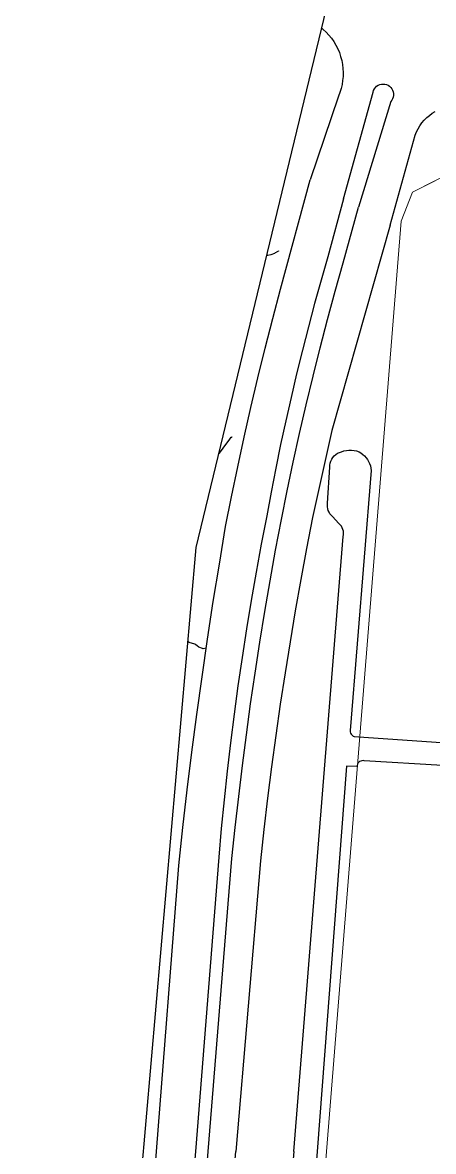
# Model space of a CAD drawing. Header units: inches. Extents: x -47590 to -46630, y -3759365 to -3758308.
# Drawn here: x -47590.4 to -47471.5, y -3758800.2 to -3758473.7 of the extents above; entities that cross this region are included whole.
import ezdxf

# ---------------------------------------------------------------- set-up
doc = ezdxf.new("R2010")
doc.units = ezdxf.units.IN
doc.header["$MEASUREMENT"] = 0
doc.layers.add('Area_Of_Interest', color=7, linetype='Continuous', true_color=0xf6210e)
doc.layers.add('curb_lines', color=7, linetype='Continuous', lineweight=30, true_color=0x0b8700)
doc.layers.add('Land_Parcels_Zoning', color=7, linetype='Continuous', lineweight=9, true_color=0xffffff)

msp = doc.modelspace()

# ---------------------------------------------------------------- linework, layer by layer
at = {"layer": 'Area_Of_Interest'}
msp.add_lwpolyline([(-46738.77, -3758972.33), (-46681.51, -3759081.97), (-46629.91, -3759365.08), (-47550.67, -3759341.26), (-47585.06, -3759271.15), (-47590.35, -3759224.85), (-47586.39, -3759156.05), (-47540.08, -3758625.56), (-47501.72, -3758466.81), (-47471.29, -3758308.06), (-47381.33, -3758329.23), (-46885.24, -3758764.47), (-46789.99, -3758874.27), (-46738.77, -3758972.33)], dxfattribs=at)
at = {"layer": 'curb_lines'}
for points in [[(-47503.78, -3758475.35), (-47503.37, -3758475.69), (-47502.51, -3758476.49), (-47501.7, -3758477.36), (-47500.96, -3758478.28), (-47500.29, -3758479.24), (-47499.68, -3758480.26), (-47499.15, -3758481.31), (-47498.69, -3758482.39), (-47498.31, -3758483.51), (-47498.01, -3758484.65), (-47497.79, -3758485.81), (-47497.65, -3758486.98), (-47497.59, -3758488.16), (-47497.62, -3758489.34), (-47497.73, -3758490.51), (-47497.92, -3758491.68), (-47498.19, -3758492.83), (-47498.54, -3758493.95), (-47498.97, -3758495.05), (-47507.16, -3758519.21)], [(-47503.78, -3758475.35), (-47503.37, -3758475.69), (-47502.51, -3758476.49), (-47501.7, -3758477.36), (-47500.96, -3758478.28), (-47500.29, -3758479.24), (-47499.68, -3758480.26), (-47499.15, -3758481.31), (-47498.69, -3758482.39), (-47498.31, -3758483.51), (-47498.01, -3758484.65), (-47497.79, -3758485.81), (-47497.65, -3758486.98), (-47497.59, -3758488.16), (-47497.62, -3758489.34), (-47497.73, -3758490.51), (-47497.92, -3758491.68), (-47498.19, -3758492.83), (-47498.54, -3758493.95), (-47498.97, -3758495.05), (-47507.16, -3758519.21)], [(-47497.46, -3758524.68), (-47488.94, -3758493.81), (-47488.78, -3758493.34), (-47488.55, -3758492.89), (-47488.25, -3758492.5), (-47487.89, -3758492.15), (-47487.47, -3758491.87), (-47487.01, -3758491.67), (-47486.53, -3758491.54), (-47486.03, -3758491.5), (-47485.54, -3758491.54), (-47485.05, -3758491.66), (-47484.59, -3758491.86), (-47484.17, -3758492.13), (-47483.8, -3758492.47), (-47483.5, -3758492.86), (-47483.26, -3758493.3), (-47483.1, -3758493.77), (-47483.02, -3758494.27), (-47483.02, -3758494.77), (-47483.11, -3758495.26), (-47483.28, -3758495.73), (-47483.52, -3758496.17), (-47483.83, -3758496.56), (-47493.19, -3758527.08)], [(-47497.46, -3758524.68), (-47488.94, -3758493.81), (-47488.78, -3758493.34), (-47488.55, -3758492.89), (-47488.25, -3758492.5), (-47487.89, -3758492.15), (-47487.47, -3758491.87), (-47487.01, -3758491.67), (-47486.53, -3758491.54), (-47486.03, -3758491.5), (-47485.54, -3758491.54), (-47485.05, -3758491.66), (-47484.59, -3758491.86), (-47484.17, -3758492.13), (-47483.8, -3758492.47), (-47483.5, -3758492.86), (-47483.26, -3758493.3), (-47483.1, -3758493.77), (-47483.02, -3758494.27), (-47483.02, -3758494.77), (-47483.11, -3758495.26), (-47483.28, -3758495.73), (-47483.52, -3758496.17), (-47483.83, -3758496.56), (-47493.19, -3758527.08)], [(-47483.95, -3758532.3), (-47476.76, -3758506.27), (-47476.38, -3758505.32), (-47475.92, -3758504.41), (-47475.39, -3758503.54), (-47474.79, -3758502.71), (-47474.13, -3758501.93), (-47473.41, -3758501.21), (-47472.64, -3758500.55), (-47471.81, -3758499.95), (-47470.94, -3758499.42)], [(-47483.95, -3758532.3), (-47476.76, -3758506.27), (-47476.38, -3758505.32), (-47475.92, -3758504.41), (-47475.39, -3758503.54), (-47474.79, -3758502.71), (-47474.13, -3758501.93), (-47473.41, -3758501.21), (-47472.64, -3758500.55), (-47471.81, -3758499.95), (-47470.94, -3758499.42)], [(-47551.57, -3758800.16), (-47545.18, -3758717.46), (-47543.99, -3758706.53), (-47542.71, -3758695.61), (-47541.36, -3758684.7), (-47539.93, -3758673.8), (-47538.42, -3758662.91), (-47536.83, -3758652.03), (-47535.16, -3758641.16), (-47533.41, -3758630.31), (-47531.59, -3758619.47), (-47529.87, -3758610.83), (-47528.08, -3758602.2), (-47526.21, -3758593.59), (-47524.27, -3758584.99), (-47522.25, -3758576.42), (-47520.15, -3758567.86), (-47517.98, -3758559.32), (-47515.74, -3758550.8), (-47507.16, -3758519.21)], [(-47551.57, -3758800.16), (-47545.18, -3758717.46), (-47543.99, -3758706.53), (-47542.71, -3758695.61), (-47541.36, -3758684.7), (-47539.93, -3758673.8), (-47538.42, -3758662.91), (-47536.83, -3758652.03), (-47535.16, -3758641.16), (-47533.41, -3758630.31), (-47531.59, -3758619.47), (-47529.87, -3758610.83), (-47528.08, -3758602.2), (-47526.21, -3758593.59), (-47524.27, -3758584.99), (-47522.25, -3758576.42), (-47520.15, -3758567.86), (-47517.98, -3758559.32), (-47515.74, -3758550.8), (-47507.16, -3758519.21)], [(-47497.46, -3758524.68), (-47502.05, -3758541.5), (-47503.98, -3758548.22), (-47505.85, -3758554.96), (-47507.65, -3758561.72), (-47509.39, -3758568.5), (-47511.06, -3758575.29), (-47512.66, -3758582.1), (-47514.2, -3758588.93), (-47515.68, -3758595.76), (-47517.09, -3758602.61), (-47518.44, -3758609.48), (-47519.71, -3758616.36), (-47521.3, -3758624.52), (-47522.8, -3758632.69), (-47524.23, -3758640.88), (-47525.58, -3758649.08), (-47526.85, -3758657.29), (-47528.04, -3758665.52), (-47529.16, -3758673.75), (-47530.2, -3758682), (-47531.16, -3758690.25), (-47532.05, -3758698.52), (-47532.86, -3758706.79), (-47533.58, -3758715.07), (-47540.3, -3758800.16)], [(-47497.46, -3758524.68), (-47502.05, -3758541.5), (-47503.98, -3758548.22), (-47505.85, -3758554.96), (-47507.65, -3758561.72), (-47509.39, -3758568.5), (-47511.06, -3758575.29), (-47512.66, -3758582.1), (-47514.2, -3758588.93), (-47515.68, -3758595.76), (-47517.09, -3758602.61), (-47518.44, -3758609.48), (-47519.71, -3758616.36), (-47521.3, -3758624.52), (-47522.8, -3758632.69), (-47524.23, -3758640.88), (-47525.58, -3758649.08), (-47526.85, -3758657.29), (-47528.04, -3758665.52), (-47529.16, -3758673.75), (-47530.2, -3758682), (-47531.16, -3758690.25), (-47532.05, -3758698.52), (-47532.86, -3758706.79), (-47533.58, -3758715.07), (-47540.3, -3758800.16)], [(-47536.63, -3758800.16), (-47529.76, -3758715.46), (-47528.82, -3758706.5), (-47527.82, -3758697.54), (-47526.74, -3758688.6), (-47525.59, -3758679.66), (-47524.36, -3758670.74), (-47523.06, -3758661.82), (-47521.69, -3758652.92), (-47520.24, -3758644.02), (-47518.72, -3758635.14), (-47517.13, -3758626.27), (-47515.46, -3758617.42), (-47513.78, -3758609.11), (-47512.03, -3758600.81), (-47510.2, -3758592.53), (-47508.29, -3758584.27), (-47506.31, -3758576.02), (-47504.25, -3758567.8), (-47502.12, -3758559.59), (-47499.91, -3758551.4), (-47497.62, -3758543.24), (-47493.19, -3758527.08)], [(-47536.63, -3758800.16), (-47529.76, -3758715.46), (-47528.82, -3758706.5), (-47527.82, -3758697.54), (-47526.74, -3758688.6), (-47525.59, -3758679.66), (-47524.36, -3758670.74), (-47523.06, -3758661.82), (-47521.69, -3758652.92), (-47520.24, -3758644.02), (-47518.72, -3758635.14), (-47517.13, -3758626.27), (-47515.46, -3758617.42), (-47513.78, -3758609.11), (-47512.03, -3758600.81), (-47510.2, -3758592.53), (-47508.29, -3758584.27), (-47506.31, -3758576.02), (-47504.25, -3758567.8), (-47502.12, -3758559.59), (-47499.91, -3758551.4), (-47497.62, -3758543.24), (-47493.19, -3758527.08)], [(-47483.95, -3758532.3), (-47500.85, -3758591.66), (-47506.41, -3758616.87), (-47508.16, -3758625.83), (-47509.83, -3758634.81), (-47511.43, -3758643.8), (-47512.96, -3758652.8), (-47514.41, -3758661.81), (-47515.79, -3758670.84), (-47517.09, -3758679.88), (-47518.32, -3758688.93), (-47519.47, -3758697.99), (-47520.55, -3758707.06), (-47521.55, -3758716.13), (-47528.67, -3758800.16)], [(-47483.95, -3758532.3), (-47500.85, -3758591.66), (-47506.41, -3758616.87), (-47508.16, -3758625.83), (-47509.83, -3758634.81), (-47511.43, -3758643.8), (-47512.96, -3758652.8), (-47514.41, -3758661.81), (-47515.79, -3758670.84), (-47517.09, -3758679.88), (-47518.32, -3758688.93), (-47519.47, -3758697.99), (-47520.55, -3758707.06), (-47521.55, -3758716.13), (-47528.67, -3758800.16)], [(-47516.27, -3758539.72), (-47516.32, -3758539.82), (-47516.79, -3758540.04), (-47516.92, -3758540.19), (-47517.27, -3758540.34), (-47517.47, -3758540.47), (-47518.49, -3758540.9), (-47519.42, -3758541.08), (-47519.68, -3758541.13)], [(-47516.27, -3758539.72), (-47516.32, -3758539.82), (-47516.79, -3758540.04), (-47516.92, -3758540.19), (-47517.27, -3758540.34), (-47517.47, -3758540.47), (-47518.49, -3758540.9), (-47519.42, -3758541.08), (-47519.68, -3758541.13)], [(-47533.51, -3758598.38), (-47533.39, -3758598.24), (-47531.23, -3758595.35), (-47530.58, -3758594.47), (-47529.96, -3758593.65), (-47529.83, -3758593.57), (-47529.73, -3758593.47)], [(-47533.51, -3758598.38), (-47533.39, -3758598.24), (-47531.23, -3758595.35), (-47530.58, -3758594.47), (-47529.96, -3758593.65), (-47529.83, -3758593.57), (-47529.73, -3758593.47)], [(-47511.88, -3758800.16), (-47497.56, -3758622.34), (-47497.47, -3758621.83), (-47497.46, -3758621.31), (-47497.51, -3758620.8), (-47497.64, -3758620.29), (-47497.84, -3758619.81), (-47498.1, -3758619.36), (-47498.42, -3758618.95), (-47498.8, -3758618.59), (-47500.7, -3758616.55), (-47501.08, -3758616.18), (-47501.4, -3758615.76), (-47501.67, -3758615.31), (-47501.88, -3758614.82), (-47502.03, -3758614.32), (-47502.11, -3758613.8), (-47502.13, -3758613.27), (-47502.09, -3758612.75), (-47501.47, -3758602.29), (-47501.43, -3758601.69), (-47501.32, -3758601.1), (-47501.13, -3758600.53), (-47500.87, -3758599.98), (-47500.54, -3758599.48), (-47500.14, -3758599.03), (-47499.69, -3758598.63), (-47499.19, -3758598.29), (-47498.65, -3758598.02), (-47498.08, -3758597.83), (-47497.37, -3758597.6), (-47496.65, -3758597.45), (-47495.91, -3758597.38), (-47495.17, -3758597.38), (-47494.43, -3758597.46), (-47493.71, -3758597.61), (-47493, -3758597.84), (-47492.43, -3758598.19), (-47491.9, -3758598.6), (-47491.4, -3758599.05), (-47490.96, -3758599.55), (-47490.56, -3758600.1), (-47490.22, -3758600.67), (-47489.94, -3758601.28), (-47489.72, -3758601.92), (-47489.56, -3758602.57), (-47489.46, -3758603.23), (-47495.59, -3758678.43), (-47495.56, -3758678.81), (-47495.45, -3758679.18), (-47495.27, -3758679.52), (-47495.02, -3758679.81), (-47494.72, -3758680.05), (-47494.38, -3758680.22), (-47453.93, -3758682.98)], [(-47511.88, -3758800.16), (-47497.56, -3758622.34), (-47497.47, -3758621.83), (-47497.46, -3758621.31), (-47497.51, -3758620.8), (-47497.64, -3758620.29), (-47497.84, -3758619.81), (-47498.1, -3758619.36), (-47498.42, -3758618.95), (-47498.8, -3758618.59), (-47500.7, -3758616.55), (-47501.08, -3758616.18), (-47501.4, -3758615.76), (-47501.67, -3758615.31), (-47501.88, -3758614.82), (-47502.03, -3758614.32), (-47502.11, -3758613.8), (-47502.13, -3758613.27), (-47502.09, -3758612.75), (-47501.47, -3758602.29), (-47501.43, -3758601.69), (-47501.32, -3758601.1), (-47501.13, -3758600.53), (-47500.87, -3758599.98), (-47500.54, -3758599.48), (-47500.14, -3758599.03), (-47499.69, -3758598.63), (-47499.19, -3758598.29), (-47498.65, -3758598.02), (-47498.08, -3758597.83), (-47497.37, -3758597.6), (-47496.65, -3758597.45), (-47495.91, -3758597.38), (-47495.17, -3758597.38), (-47494.43, -3758597.46), (-47493.71, -3758597.61), (-47493, -3758597.84), (-47492.43, -3758598.19), (-47491.9, -3758598.6), (-47491.4, -3758599.05), (-47490.96, -3758599.55), (-47490.56, -3758600.1), (-47490.22, -3758600.67), (-47489.94, -3758601.28), (-47489.72, -3758601.92), (-47489.56, -3758602.57), (-47489.46, -3758603.23), (-47495.59, -3758678.43), (-47495.56, -3758678.81), (-47495.45, -3758679.18), (-47495.27, -3758679.52), (-47495.02, -3758679.81), (-47494.72, -3758680.05), (-47494.38, -3758680.22), (-47453.93, -3758682.98)], [(-47537.22, -3758654.66), (-47538.07, -3758654.86), (-47538.32, -3758654.74), (-47539.37, -3758654.32), (-47539.42, -3758654.22), (-47539.77, -3758654.02), (-47540.35, -3758653.57), (-47540.53, -3758653.47), (-47542.1, -3758652.98), (-47542.46, -3758652.77)], [(-47537.22, -3758654.66), (-47538.07, -3758654.86), (-47538.32, -3758654.74), (-47539.37, -3758654.32), (-47539.42, -3758654.22), (-47539.77, -3758654.02), (-47540.35, -3758653.57), (-47540.53, -3758653.47), (-47542.1, -3758652.98), (-47542.46, -3758652.77)], [(-47468.8, -3758688.58), (-47491.49, -3758687.2), (-47491.83, -3758687.15), (-47492.17, -3758687.18), (-47492.5, -3758687.27), (-47492.81, -3758687.43), (-47493.08, -3758687.64), (-47493.3, -3758687.91), (-47493.47, -3758688.21), (-47493.57, -3758688.54), (-47493.61, -3758688.88), (-47496.58, -3758688.71), (-47505.12, -3758800.16)], [(-47468.8, -3758688.58), (-47491.49, -3758687.2), (-47491.83, -3758687.15), (-47492.17, -3758687.18), (-47492.5, -3758687.27), (-47492.81, -3758687.43), (-47493.08, -3758687.64), (-47493.3, -3758687.91), (-47493.47, -3758688.21), (-47493.57, -3758688.54), (-47493.61, -3758688.88), (-47496.58, -3758688.71), (-47505.12, -3758800.16)], [(-47575.48, -3759094.09), (-47551.57, -3758800.16)], [(-47575.48, -3759094.09), (-47551.57, -3758800.16)], [(-47540.3, -3758800.16), (-47541.67, -3758816.19), (-47541.72, -3758816.79), (-47540.22, -3758827.73), (-47540.05, -3758828.18), (-47539.62, -3758828.4), (-47539.15, -3758828.27), (-47538.9, -3758827.86), (-47536.63, -3758800.16)], [(-47540.3, -3758800.16), (-47541.67, -3758816.19), (-47541.72, -3758816.79), (-47540.22, -3758827.73), (-47540.05, -3758828.18), (-47539.62, -3758828.4), (-47539.15, -3758828.27), (-47538.9, -3758827.86), (-47536.63, -3758800.16)], [(-47511.88, -3758800.16), (-47512.95, -3758812.63), (-47513.46, -3758815.73), (-47514.34, -3758818.75), (-47515.6, -3758821.63), (-47517.21, -3758824.34), (-47518.15, -3758825.19), (-47519.26, -3758825.82), (-47520.48, -3758826.2), (-47521.75, -3758826.3), (-47523.02, -3758826.13), (-47524.21, -3758825.69), (-47525.22, -3758825.01), (-47526.07, -3758824.14), (-47526.74, -3758823.13), (-47527.88, -3758819.75), (-47528.72, -3758816.28), (-47529.25, -3758812.75), (-47529.46, -3758809.19), (-47528.67, -3758800.16)], [(-47511.88, -3758800.16), (-47512.95, -3758812.63), (-47513.46, -3758815.73), (-47514.34, -3758818.75), (-47515.6, -3758821.63), (-47517.21, -3758824.34), (-47518.15, -3758825.19), (-47519.26, -3758825.82), (-47520.48, -3758826.2), (-47521.75, -3758826.3), (-47523.02, -3758826.13), (-47524.21, -3758825.69), (-47525.22, -3758825.01), (-47526.07, -3758824.14), (-47526.74, -3758823.13), (-47527.88, -3758819.75), (-47528.72, -3758816.28), (-47529.25, -3758812.75), (-47529.46, -3758809.19), (-47528.67, -3758800.16)], [(-47505.12, -3758800.16), (-47507.2, -3758825.97), (-47507.38, -3758827.8), (-47507.17, -3758829.64), (-47506.61, -3758831.39), (-47505.69, -3758832.99), (-47504.47, -3758834.37), (-47503, -3758835.48), (-47352.71, -3758891.75), (-47350.88, -3758892.27), (-47348.99, -3758892.5), (-47347.09, -3758892.42), (-47345.22, -3758892.05), (-47343.44, -3758891.38), (-47341.78, -3758890.44), (-47340.3, -3758889.26), (-47290.55, -3758829.34)], [(-47505.12, -3758800.16), (-47507.2, -3758825.97), (-47507.38, -3758827.8), (-47507.17, -3758829.64), (-47506.61, -3758831.39), (-47505.69, -3758832.99), (-47504.47, -3758834.37), (-47503, -3758835.48), (-47352.71, -3758891.75), (-47350.88, -3758892.27), (-47348.99, -3758892.5), (-47347.09, -3758892.42), (-47345.22, -3758892.05), (-47343.44, -3758891.38), (-47341.78, -3758890.44), (-47340.3, -3758889.26), (-47290.55, -3758829.34)]]:
    msp.add_lwpolyline(points, dxfattribs=at)
at = {"layer": 'Land_Parcels_Zoning'}
for p, q in [((-47458.15, -3758512.91), (-47477.51, -3758522.77)), ((-47477.51, -3758522.77), (-47480.77, -3758531.16)), ((-47480.77, -3758531.16), (-47502.39, -3758800.16)), ((-47502.39, -3758800.16), (-47504.58, -3758827.44))]:
    msp.add_line(p, q, dxfattribs=at)
for points in [[(-47504.58, -3758827.44), (-47502.39, -3758800.16), (-47480.77, -3758531.16), (-47477.51, -3758522.77), (-47458.15, -3758512.91), (-47457.6, -3758512.89), (-47448.35, -3758512.61), (-47442.99, -3758512.45), (-47430.5, -3758520.04), (-47391.09, -3758546.66), (-47390.67, -3758546.95), (-47388.43, -3758548.54), (-47293.31, -3758616.19), (-47269.45, -3758633.15), (-47257.22, -3758641.85)], [(-47504.58, -3758827.44), (-47502.39, -3758800.16), (-47480.77, -3758531.16), (-47477.51, -3758522.77), (-47458.15, -3758512.91), (-47457.6, -3758512.89), (-47448.35, -3758512.61), (-47442.99, -3758512.45), (-47430.5, -3758520.04), (-47391.09, -3758546.66), (-47390.67, -3758546.95), (-47388.43, -3758548.54), (-47293.31, -3758616.19), (-47269.45, -3758633.15), (-47257.22, -3758641.85)], [(-47504.58, -3758827.44), (-47502.39, -3758800.16), (-47480.77, -3758531.16), (-47477.51, -3758522.77), (-47458.15, -3758512.91), (-47457.6, -3758512.89), (-47448.35, -3758512.61), (-47442.99, -3758512.45)]]:
    msp.add_lwpolyline(points, dxfattribs=at)

doc.saveas('drawing.dxf')
